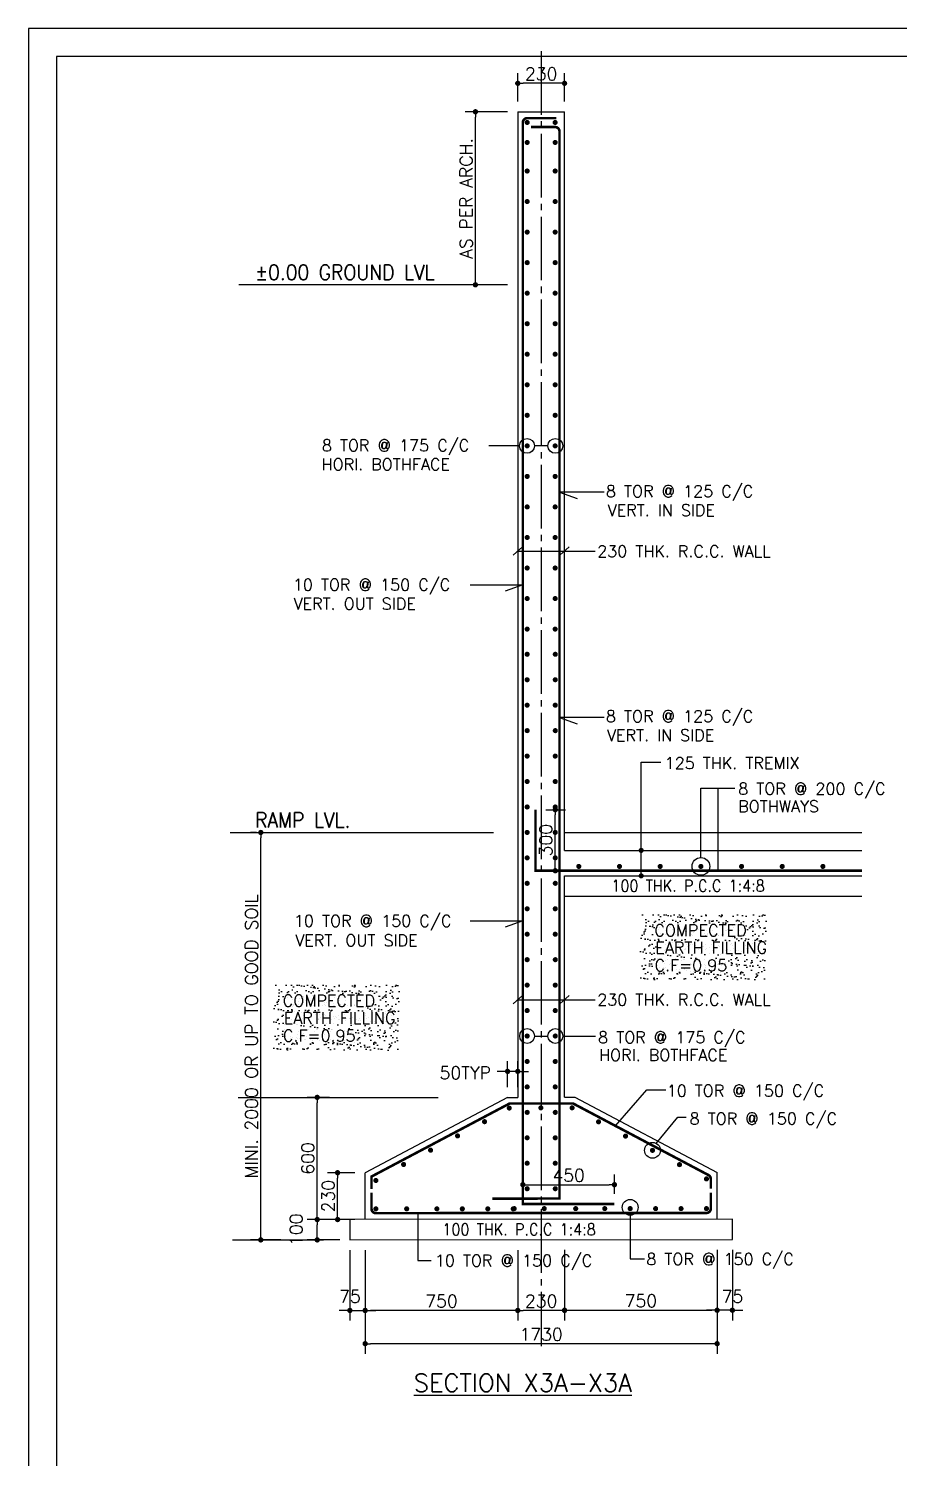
# Model space of a CAD drawing. Extents: x -200722 to 834823, y -494970 to 88783.
# Drawn here: x 433119 to 450241, y -146335 to -118243 of the extents above; entities that cross this region are included whole.
import ezdxf
from ezdxf.enums import TextEntityAlignment as Align

# ---------------------------------------------------------------- set-up
doc = ezdxf.new("R2010")
doc.units = 0
doc.header["$LTSCALE"] = 100
doc.header["$MEASUREMENT"] = 0
doc.header["$PDMODE"] = 34
doc.linetypes.add('ACAD_ISO04W100', pattern=[30, 24, -3, 0, -3])
doc.linetypes.add('CL', pattern=[3.25, 2.5, -0.25, 0.25, -0.25])
doc.layers.get('0').update_dxf_attribs({"linetype": 'CONTINUOUS'})
doc.layers.get('DEFPOINTS').update_dxf_attribs({"linetype": 'CONTINUOUS'})
for name, color, linetype in [('5', 4, 'CONTINUOUS'), ('A-Grid', 5, 'ACAD_ISO04W100'), ('BEAM', 4, 'CONTINUOUS'), ('HATCH WALL', 8, 'CONTINUOUS'), ('STEEL', 6, 'CONTINUOUS'), ('TEXT', 2, 'CONTINUOUS')]:
    doc.layers.add(name, color=color, linetype=linetype)
doc.layers.add('9_PRINT BOUNDARY_NON PRINT', color=32, linetype='CONTINUOUS', plot=False)
doc.layers.add('9_TITLE TEXT', color=7, linetype='CONTINUOUS', lineweight=20)
doc.styles.add('ROMANS', font='romans.shx')
doc.styles.get("Standard").update_dxf_attribs({"font": 'simplex.shx'})
doc.dimstyles.new('STANDARD$0', dxfattribs={"dimtxt": 2.5, "dimasz": 2.5, "dimexe": 2, "dimexo": 0.7, "dimgap": 0.9, "dimtad": 1, "dimdec": 0, "dimdsep": 46, "dimtxsty": 'ROMANS', "dimcen": 0.09, "dimclrd": 4, "dimclre": 4, "dimclrt": 3, "dimadec": 0, "dimazin": 0, "dimtfac": 1, "dimtdec": 0, "dimtmove": 0, "dimatfit": 3, "dimfxl": 1, "dimtolj": 1, "dimtzin": 0, "dimarcsym": 0})

# ---------------------------------------------------------------- blocks, each defined once
blk = doc.blocks.new('DOT')
at = {"color": 0, "linetype": 'ByBlock'}
blk.add_line((-0.5, 0), (-1, 0), dxfattribs=at)
at = {"color": 0, "linetype": 'ByBlock', "const_width": 0.5}
blk.add_lwpolyline([(-0.25, 0, 1), (0.25, 0, 1)], format="xyb", close=True, dxfattribs=at)
blk = doc.blocks.new('*D1262')
at = {"layer": 'BEAM', "color": 0, "lineweight": -2, "transparency": 16777216}
for p, q in [((451434, -128451), (450841, -128451)), ((451041, -142347), (451041, -128555)), ((451434, -142451), (450841, -142451))]:
    blk.add_line(p, q, dxfattribs=at)
at = {"layer": 'DEFPOINTS', "color": 0, "lineweight": -3, "transparency": 16777216}
for p in [(451041, -128451), (451634, -128451, 17104), (451634, -142451)]:
    blk.add_point(p, dxfattribs=at)
at = {"layer": 'BEAM', "color": 0, "lineweight": -2, "transparency": 16777216, "xscale": 104, "yscale": 104, "zscale": 104}
for p, rotation in [((451041, -128451), 90), ((451041, -142451), 270)]:
    blk.add_blockref('DOT', p, dxfattribs=dict(at, rotation=rotation))
at = {"layer": 'BEAM', "color": 0, "transparency": 16777216, "insert": (450857, -135451), "char_height": 248, "attachment_point": 5, "rotation": 90}
blk.add_mtext('\\A1;{\\C4;MINI. 3500 OR UP TO GOOD SOIL}', dxfattribs=at)
blk = doc.blocks.new('_DOT')
at = {"color": 0, "linetype": 'ByBlock'}
blk.add_line((-0.5, 0), (-1, 0), dxfattribs=at)
at = {"color": 0, "linetype": 'ByBlock', "const_width": 0.5}
blk.add_lwpolyline([(-0.25, 0, 1), (0.25, 0, 1)], format="xyb", close=True, dxfattribs=at)
blk = doc.blocks.new('*D1945')
at = {"layer": 'BEAM', "color": 0, "lineweight": -2, "transparency": 16777216}
for p, q in [((439237, -141642), (438594, -141642)), ((438794, -141938), (438794, -141746)), ((439237, -142042), (438594, -142042))]:
    blk.add_line(p, q, dxfattribs=at)
at = {"layer": 'DEFPOINTS', "color": 0, "lineweight": -3, "transparency": 16777216}
for p in [(438794, -141642), (439437, -141642), (439437, -142042)]:
    blk.add_point(p, dxfattribs=at)
at = {"layer": 'BEAM', "color": 0, "lineweight": -2, "transparency": 16777216, "xscale": 104, "yscale": 104, "zscale": 104}
for p, rotation in [((438794, -141642), 90), ((438794, -142042), 270)]:
    blk.add_blockref('DOT', p, dxfattribs=dict(at, rotation=rotation))
at = {"layer": 'BEAM', "color": 0, "transparency": 16777216, "insert": (438380, -141842), "char_height": 248, "attachment_point": 5, "rotation": 90}
blk.add_mtext('\\A1;100', dxfattribs=at)
blk = doc.blocks.new('*D1946')
at = {"layer": 'BEAM', "color": 0, "lineweight": -2, "transparency": 16777216}
for p, q in [((439537, -140722), (438995, -140722)), ((439195, -141538), (439195, -140826)), ((439537, -141642), (438995, -141642))]:
    blk.add_line(p, q, dxfattribs=at)
at = {"layer": 'DEFPOINTS', "color": 0, "lineweight": -3, "transparency": 16777216}
for p in [(439195, -140722), (439737, -140722), (439737, -141642, -879)]:
    blk.add_point(p, dxfattribs=at)
at = {"layer": 'BEAM', "color": 0, "lineweight": -2, "transparency": 16777216, "xscale": 104, "yscale": 104, "zscale": 104}
for p, rotation in [((439195, -140722), 90), ((439195, -141642), 270)]:
    blk.add_blockref('DOT', p, dxfattribs=dict(at, rotation=rotation))
at = {"layer": 'BEAM', "color": 0, "transparency": 16777216, "insert": (439011, -141182), "char_height": 248, "attachment_point": 5, "rotation": 90}
blk.add_mtext('\\A1;230', dxfattribs=at)
blk = doc.blocks.new('*D1947')
at = {"layer": 'BEAM', "color": 0, "lineweight": -2, "transparency": 16777216}
for p, q in [((437599, -134037), (437485, -134037)), ((437685, -141938), (437685, -134141)), ((438079, -142042), (437485, -142042))]:
    blk.add_line(p, q, dxfattribs=at)
at = {"layer": 'DEFPOINTS', "color": 0, "lineweight": -3, "transparency": 16777216}
for p in [(437685, -134037), (437799, -134037, 17104), (438279, -142042)]:
    blk.add_point(p, dxfattribs=at)
at = {"layer": 'BEAM', "color": 0, "lineweight": -2, "transparency": 16777216, "xscale": 104, "yscale": 104, "zscale": 104}
for p, rotation in [((437685, -134037), 90), ((437685, -142042), 270)]:
    blk.add_blockref('DOT', p, dxfattribs=dict(at, rotation=rotation))
at = {"layer": 'BEAM', "color": 0, "transparency": 16777216, "insert": (437501, -138039), "char_height": 248, "attachment_point": 5, "rotation": 90}
blk.add_mtext('\\A1;{\\C4;MINI. 2000 OR UP TO GOOD SOIL}', dxfattribs=at)
blk = doc.blocks.new('*D1948')
at = {"layer": 'BEAM', "color": 0, "lineweight": -2, "transparency": 16777216}
for p, q in [((439437, -142241), (439437, -143628)), ((439737, -142242), (439737, -143628)), ((439333, -143428), (439229, -143428)), ((439437, -143428), (439737, -143428)), ((439841, -143428), (439945, -143428))]:
    blk.add_line(p, q, dxfattribs=at)
at = {"layer": 'DEFPOINTS', "color": 0, "lineweight": -3, "transparency": 16777216}
for p in [(439437, -142041, -17185), (439737, -142042, 11722), (439737, -143428)]:
    blk.add_point(p, dxfattribs=at)
at = {"layer": 'BEAM', "color": 0, "lineweight": -2, "transparency": 16777216, "xscale": 104, "yscale": 104, "zscale": 104}
blk.add_blockref('DOT', (439437, -143428), dxfattribs=at)
at = {"layer": 'BEAM', "color": 0, "lineweight": -2, "transparency": 16777216, "xscale": 104, "yscale": 104, "zscale": 104, "rotation": 180}
blk.add_blockref('DOT', (439737, -143428), dxfattribs=at)
at = {"layer": 'BEAM', "color": 0, "transparency": 16777216, "insert": (439437, -143152), "char_height": 248, "attachment_point": 5}
blk.add_mtext('\\A1;75', dxfattribs=at)
blk = doc.blocks.new('*D1949')
at = {"layer": 'BEAM', "color": 0, "lineweight": -2, "transparency": 16777216}
for p, q in [((439737, -142242), (439737, -143628)), ((442737, -142242), (442737, -143628)), ((442633, -143428), (439841, -143428))]:
    blk.add_line(p, q, dxfattribs=at)
at = {"layer": 'DEFPOINTS', "color": 0, "lineweight": -3, "transparency": 16777216}
for p in [(439737, -142042, -20548), (442737, -142042, -2484), (439737, -143428)]:
    blk.add_point(p, dxfattribs=at)
at = {"layer": 'BEAM', "color": 0, "lineweight": -2, "transparency": 16777216, "xscale": 104, "yscale": 104, "zscale": 104, "rotation": 180}
blk.add_blockref('DOT', (439737, -143428), dxfattribs=at)
at = {"layer": 'BEAM', "color": 0, "lineweight": -2, "transparency": 16777216, "xscale": 104, "yscale": 104, "zscale": 104}
blk.add_blockref('DOT', (442737, -143428), dxfattribs=at)
at = {"layer": 'BEAM', "color": 0, "transparency": 16777216, "insert": (441237, -143244), "char_height": 248, "attachment_point": 5}
blk.add_mtext('\\A1;750', dxfattribs=at)
blk = doc.blocks.new('*D1950')
at = {"layer": 'BEAM', "color": 0, "lineweight": -2, "transparency": 16777216}
for p, q in [((439737, -142242), (439737, -144281)), ((446657, -142237), (446657, -144281)), ((446553, -144081), (439841, -144081))]:
    blk.add_line(p, q, dxfattribs=at)
at = {"layer": 'DEFPOINTS', "color": 0, "lineweight": -3, "transparency": 16777216}
for p in [(439737, -142042, -32271), (446657, -142037, -62057), (439737, -144081)]:
    blk.add_point(p, dxfattribs=at)
at = {"layer": 'BEAM', "color": 0, "lineweight": -2, "transparency": 16777216, "xscale": 104, "yscale": 104, "zscale": 104, "rotation": 180}
blk.add_blockref('DOT', (439737, -144081), dxfattribs=at)
at = {"layer": 'BEAM', "color": 0, "lineweight": -2, "transparency": 16777216, "xscale": 104, "yscale": 104, "zscale": 104}
blk.add_blockref('DOT', (446657, -144081), dxfattribs=at)
at = {"layer": 'BEAM', "color": 0, "transparency": 16777216, "insert": (443197, -143897), "char_height": 248, "attachment_point": 5}
blk.add_mtext('\\A1;1730', dxfattribs=at)
blk = doc.blocks.new('*D1951')
at = {"layer": 'BEAM', "color": 0, "lineweight": -2, "transparency": 16777216}
for p, q in [((443657, -142237), (443657, -143624)), ((446657, -142237), (446657, -143624)), ((443761, -143424), (446553, -143424))]:
    blk.add_line(p, q, dxfattribs=at)
at = {"layer": 'DEFPOINTS', "color": 0, "lineweight": -3, "transparency": 16777216}
for p in [(443657, -142037, -2484), (446657, -142037, -32271), (446657, -143424)]:
    blk.add_point(p, dxfattribs=at)
at = {"layer": 'BEAM', "color": 0, "lineweight": -2, "transparency": 16777216, "xscale": 104, "yscale": 104, "zscale": 104, "rotation": 180}
blk.add_blockref('DOT', (443657, -143424), dxfattribs=at)
at = {"layer": 'BEAM', "color": 0, "lineweight": -2, "transparency": 16777216, "xscale": 104, "yscale": 104, "zscale": 104}
blk.add_blockref('DOT', (446657, -143424), dxfattribs=at)
at = {"layer": 'BEAM', "color": 0, "transparency": 16777216, "insert": (445157, -143240), "char_height": 248, "attachment_point": 5}
blk.add_mtext('\\A1;750', dxfattribs=at)
blk = doc.blocks.new('*D1952')
at = {"layer": 'BEAM', "color": 0, "lineweight": -2, "transparency": 16777216}
for p, q in [((446657, -142237), (446657, -143624)), ((446957, -142237), (446957, -143624)), ((446553, -143424), (446449, -143424)), ((446957, -143424), (446657, -143424)), ((447061, -143424), (447165, -143424))]:
    blk.add_line(p, q, dxfattribs=at)
at = {"layer": 'DEFPOINTS', "color": 0, "lineweight": -3, "transparency": 16777216}
for p in [(446657, -142037), (446957, -142037), (446657, -143424)]:
    blk.add_point(p, dxfattribs=at)
at = {"layer": 'BEAM', "color": 0, "lineweight": -2, "transparency": 16777216, "xscale": 104, "yscale": 104, "zscale": 104}
blk.add_blockref('DOT', (446657, -143424), dxfattribs=at)
at = {"layer": 'BEAM', "color": 0, "lineweight": -2, "transparency": 16777216, "xscale": 104, "yscale": 104, "zscale": 104, "rotation": 180}
blk.add_blockref('DOT', (446957, -143424), dxfattribs=at)
at = {"layer": 'BEAM', "color": 0, "transparency": 16777216, "insert": (446957, -143152), "char_height": 248, "attachment_point": 5}
blk.add_mtext('\\A1;75', dxfattribs=at)
blk = doc.blocks.new('*D1953')
at = {"layer": 'BEAM', "color": 0, "lineweight": -2, "transparency": 16777216}
for p, q in [((442737, -142242), (442737, -143628)), ((443657, -142237), (443657, -143628)), ((443553, -143428), (442841, -143428))]:
    blk.add_line(p, q, dxfattribs=at)
at = {"layer": 'DEFPOINTS', "color": 0, "lineweight": -3, "transparency": 16777216}
for p in [(442737, -142042, 15580), (443657, -142037, -2484), (442737, -143428)]:
    blk.add_point(p, dxfattribs=at)
at = {"layer": 'BEAM', "color": 0, "lineweight": -2, "transparency": 16777216, "xscale": 104, "yscale": 104, "zscale": 104, "rotation": 180}
blk.add_blockref('DOT', (442737, -143428), dxfattribs=at)
at = {"layer": 'BEAM', "color": 0, "lineweight": -2, "transparency": 16777216, "xscale": 104, "yscale": 104, "zscale": 104}
blk.add_blockref('DOT', (443657, -143428), dxfattribs=at)
at = {"layer": 'BEAM', "color": 0, "transparency": 16777216, "insert": (443197, -143244), "char_height": 248, "attachment_point": 5}
blk.add_mtext('\\A1;230', dxfattribs=at)
blk = doc.blocks.new('*D1954')
at = {"layer": 'BEAM', "color": 0, "lineweight": -2, "transparency": 16777216}
for p, q in [((439037, -139242), (438594, -139242)), ((438794, -141538), (438794, -139346)), ((439037, -141642), (438594, -141642))]:
    blk.add_line(p, q, dxfattribs=at)
at = {"layer": 'DEFPOINTS', "color": 0, "lineweight": -3, "transparency": 16777216}
for p in [(438794, -139242), (439237, -139242, 2294), (439237, -141642)]:
    blk.add_point(p, dxfattribs=at)
at = {"layer": 'BEAM', "color": 0, "lineweight": -2, "transparency": 16777216, "xscale": 104, "yscale": 104, "zscale": 104}
for p, rotation in [((438794, -139242), 90), ((438794, -141642), 270)]:
    blk.add_blockref('DOT', p, dxfattribs=dict(at, rotation=rotation))
at = {"layer": 'BEAM', "color": 0, "transparency": 16777216, "insert": (438610, -140442), "char_height": 248, "attachment_point": 5, "rotation": 90}
blk.add_mtext('\\A1;600', dxfattribs=at)
blk = doc.blocks.new('*D1955')
at = {"layer": 'BEAM', "color": 0, "lineweight": -2, "transparency": 16777216}
for p, q in [((442837, -141137), (442837, -140757)), ((442941, -140957), (444533, -140957)), ((444637, -141137), (444637, -140757))]:
    blk.add_line(p, q, dxfattribs=at)
at = {"layer": 'DEFPOINTS', "color": 0, "lineweight": -3, "transparency": 16777216}
for p in [(444637, -140957), (442837, -141337, -34), (444637, -141337, -34)]:
    blk.add_point(p, dxfattribs=at)
at = {"layer": 'BEAM', "color": 0, "lineweight": -2, "transparency": 16777216, "xscale": 104, "yscale": 104, "zscale": 104, "rotation": 180}
blk.add_blockref('DOT', (442837, -140957), dxfattribs=at)
at = {"layer": 'BEAM', "color": 0, "lineweight": -2, "transparency": 16777216, "xscale": 104, "yscale": 104, "zscale": 104}
blk.add_blockref('DOT', (444637, -140957), dxfattribs=at)
at = {"layer": 'BEAM', "color": 0, "transparency": 16777216, "insert": (443737, -140773), "char_height": 248, "attachment_point": 5}
blk.add_mtext('\\A1;450', dxfattribs=at)
blk = doc.blocks.new('*D1956')
at = {"layer": 'BEAM', "color": 0, "lineweight": -2, "transparency": 16777216}
for p, q in [((443286, -133589), (443675, -133589)), ((443475, -134685), (443475, -133693)), ((443286, -134789), (443675, -134789))]:
    blk.add_line(p, q, dxfattribs=at)
at = {"layer": 'DEFPOINTS', "color": 0, "lineweight": -3, "transparency": 16777216}
for p in [(443086, -133589, 27357), (443475, -133589), (443086, -134789, 27357)]:
    blk.add_point(p, dxfattribs=at)
at = {"layer": 'BEAM', "color": 0, "lineweight": -2, "transparency": 16777216, "xscale": 104, "yscale": 104, "zscale": 104}
for p, rotation in [((443475, -133589), 90), ((443475, -134789), 270)]:
    blk.add_blockref('DOT', p, dxfattribs=dict(at, rotation=rotation))
at = {"layer": 'BEAM', "color": 0, "transparency": 16777216, "insert": (443291, -134189), "char_height": 248, "attachment_point": 5, "rotation": 90}
blk.add_mtext('\\A1;300', dxfattribs=at)
blk = doc.blocks.new('*D1957')
at = {"layer": 'BEAM', "color": 0, "lineweight": -2, "transparency": 16777216}
for p, q in [((442433, -138731), (442329, -138731)), ((442537, -139042), (442537, -138531)), ((442737, -138731), (442537, -138731)), ((442737, -139042), (442737, -138531)), ((442841, -138731), (442945, -138731))]:
    blk.add_line(p, q, dxfattribs=at)
at = {"layer": 'DEFPOINTS', "color": 0, "lineweight": -3, "transparency": 16777216}
for p in [(442537, -138731), (442537, -139242, -18064), (442737, -139242, -18064)]:
    blk.add_point(p, dxfattribs=at)
at = {"layer": 'BEAM', "color": 0, "lineweight": -2, "transparency": 16777216, "xscale": 104, "yscale": 104, "zscale": 104}
blk.add_blockref('DOT', (442537, -138731), dxfattribs=at)
at = {"layer": 'BEAM', "color": 0, "lineweight": -2, "transparency": 16777216, "xscale": 104, "yscale": 104, "zscale": 104, "rotation": 180}
blk.add_blockref('DOT', (442737, -138731), dxfattribs=at)
at = {"layer": 'BEAM', "color": 0, "transparency": 16777216, "insert": (441705, -138760), "char_height": 248, "attachment_point": 5}
blk.add_mtext('\\A1;50TYP', dxfattribs=at)
blk = doc.blocks.new('*D1958')
at = {"layer": 'BEAM', "color": 0, "lineweight": -2, "transparency": 16777216}
for p, q in [((442537, -119877), (441705, -119877)), ((441905, -123173), (441905, -119981)), ((442537, -123277), (441705, -123277))]:
    blk.add_line(p, q, dxfattribs=at)
at = {"layer": 'DEFPOINTS', "color": 0, "lineweight": -3, "transparency": 16777216}
for p in [(441905, -119877), (442737, -119877, -4304), (442737, -123277)]:
    blk.add_point(p, dxfattribs=at)
at = {"layer": 'BEAM', "color": 0, "lineweight": -2, "transparency": 16777216, "xscale": 104, "yscale": 104, "zscale": 104}
for p, rotation in [((441905, -119877), 90), ((441905, -123277), 270)]:
    blk.add_blockref('DOT', p, dxfattribs=dict(at, rotation=rotation))
at = {"layer": 'BEAM', "color": 0, "transparency": 16777216, "insert": (441721, -121577), "char_height": 248, "attachment_point": 5, "rotation": 90}
blk.add_mtext('\\A1;AS PER ARCH.', dxfattribs=at)
blk = doc.blocks.new('*D1959')
at = {"layer": 'BEAM', "color": 0, "lineweight": -2, "transparency": 16777216}
for p, q in [((442737, -119677), (442737, -119118)), ((443553, -119318), (442841, -119318)), ((443657, -119677), (443657, -119118))]:
    blk.add_line(p, q, dxfattribs=at)
at = {"layer": 'DEFPOINTS', "color": 0, "lineweight": -3, "transparency": 16777216}
for p in [(442737, -119318), (442737, -119877), (443657, -119877)]:
    blk.add_point(p, dxfattribs=at)
at = {"layer": 'BEAM', "color": 0, "lineweight": -2, "transparency": 16777216, "xscale": 104, "yscale": 104, "zscale": 104, "rotation": 180}
blk.add_blockref('DOT', (442737, -119318), dxfattribs=at)
at = {"layer": 'BEAM', "color": 0, "lineweight": -2, "transparency": 16777216, "xscale": 104, "yscale": 104, "zscale": 104}
blk.add_blockref('DOT', (443657, -119318), dxfattribs=at)
at = {"layer": 'BEAM', "color": 0, "transparency": 16777216, "insert": (443197, -119134), "char_height": 248, "attachment_point": 5}
blk.add_mtext('\\A1;230', dxfattribs=at)

msp = doc.modelspace()

# ---------------------------------------------------------------- hatches: boundary and pattern name
at = {"layer": 'HATCH WALL', "lineweight": -3, "true_color": 0x000000}
h = msp.add_hatch(dxfattribs=at)
h.set_pattern_fill('AR-SAND', color=18, scale=100, style=0)
h.set_pattern_definition([(142.5, (795876.35, 276249.55), (6.299336, 192.682377), [0, -152, 0, -170, 0, -162.5]), (172.5, (795876.35, 276249.55), (-176.97767, 282.21461), [0, -82, 0, -137, 0, -52.5]), (212.5, (795999.35, 276249.55), (-311.414186, 0.565905), [0, -50, 0, -180, 0, -235]), (222.5, (795999.35, 276249.55), (-300.61266, 87.76756), [0, -25, 0, -118, 0, -135])])
h.paths.add_polyline_path([(445149.9, -135647.1), (447622.6, -135647.1), (447622.6, -136934.4), (445149.9, -136934.4)])
h = msp.add_hatch(dxfattribs=at)
h.set_pattern_fill('AR-SAND', color=18, scale=100, style=0)
h.set_pattern_definition([(142.5, (788663.28, 274867.65), (6.299336, 192.682377), [0, -152, 0, -170, 0, -162.5]), (172.5, (788663.28, 274867.65), (-176.97767, 282.21461), [0, -82, 0, -137, 0, -52.5]), (212.5, (788786.28, 274867.65), (-311.414186, 0.565905), [0, -50, 0, -180, 0, -235]), (222.5, (788786.28, 274867.65), (-300.61266, 87.76756), [0, -25, 0, -118, 0, -135])])
h.paths.add_polyline_path([(437936.9, -137029), (440409.6, -137029), (440409.6, -138316.3), (437936.9, -138316.3)])

# ---------------------------------------------------------------- linework, layer by layer
at = {"color": 18, "ltscale": 0.4, "true_color": 0x000000}
msp.add_line((442446.1, -123277.4), (437255.5, -123277.4), dxfattribs=at)
at = {"color": 18, "true_color": 0x000000}
msp.add_lwpolyline([(433669.4, -183032.7), (525079.4, -183032.7), (525079.4, -118792.7), (433669.4, -118792.7)], close=True, dxfattribs=at)
at = {"layer": '5', "color": 18, "lineweight": -3, "ltscale": 0.4, "true_color": 0x000000}
for p, q in [((442737.3, -119877.4), (442737.3, -139241.7)), ((442737.3, -119877.4, -4304.2), (443657.3, -119877.4)), ((443657.3, -134389.2), (443657.3, -119877.4)), ((437085.4, -134037.2, -24196.6), (442257.3, -134037.2)), ((443657.3, -134389.2), (449504.7, -134389.2, 27357.4)), ((443657.3, -139237.2, -18064.2), (443657.3, -134889.2)), ((443657.3, -134889.2), (449504.7, -134889.2, 27357.4)), ((443657.3, -135289.2), (449504.7, -135289.2, 27357.4)), ((442537.3, -139241.7), (442737.3, -139241.7)), ((443657.3, -139237.2, -18064.2), (443857.3, -139237.2, -18064.2)), ((437130.1, -142041.7, -23317.2), (438915.7, -142041.7, -17184.8))]:
    msp.add_line(p, q, dxfattribs=at)
at = {"layer": '5', "color": 8, "lineweight": -3, "ltscale": 0.4}
msp.add_line((443657.3, -134037.2), (449504.7, -134037.2, 27357.4), dxfattribs=at)
at = {"layer": '5', "color": 18, "lineweight": -3, "ltscale": 0.4, "true_color": 0x000000}
msp.add_lwpolyline([(442537.3, -139241.7), (439737.3, -140721.7)], dxfattribs=at)
for points, elevation in [([(443857.3, -139237.2), (446657.3, -140717.2)], -18064.2), ([(439737.3, -141641.7), (439737.3, -140721.7)], -17184.8), ([(446657.3, -141637.2), (446657.3, -140717.2)], -18064.2)]:
    msp.add_lwpolyline(points, dxfattribs=dict(at, elevation=elevation))
at = {"layer": '5', "color": 18, "lineweight": -3, "ltscale": 0.4, "true_color": 0x000000, "elevation": -18064.2}
msp.add_lwpolyline([(446957.3, -141637.2), (439437.3, -141640.7), (439437.3, -142040.7), (446957.3, -142037.2)], close=True, dxfattribs=at)
at = {"layer": '9_PRINT BOUNDARY_NON PRINT', "color": 18, "true_color": 0x000000}
msp.add_lwpolyline([(433119.4, -183582.7), (525629.4, -183582.7), (525629.4, -118242.7), (433119.4, -118242.7)], close=True, dxfattribs=at)
at = {"layer": '9_TITLE TEXT', "color": 18, "true_color": 0x000000}
msp.add_lwpolyline([(525079.4, -118792.7), (433669.4, -118792.7), (433669.4, -183032.7), (525079.4, -183032.7)], dxfattribs=at)
at = {"layer": 'A-Grid', "color": 8, "linetype": 'CL', "ltscale": 5, "elevation": -29786.5}
msp.add_lwpolyline([(443197.3, -118688), (443197.3, -144127.4)], dxfattribs=at)
at = {"layer": 'BEAM', "color": 18, "true_color": 0x000000}
msp.add_line((437237.3, -139241.7), (441169.3, -139241.7), dxfattribs=at)
at = {"layer": 'STEEL', "color": 18, "lineweight": -3, "ltscale": 0.4, "true_color": 0x000000, "const_width": 50.8}
for points in [[(442999.2, -120177.3), (443472.3, -120177.3, -0.4142136), (443557.3, -120262.3), (443557.3, -141227.8), (442237.3, -141232.4)], [(443498, -120002.4), (442922.3, -120002.4, 0.4142136), (442837.3, -120087.4), (442837.3, -132261.3)]]:
    msp.add_lwpolyline(points, format="xyb", dxfattribs=at)
at = {"layer": 'STEEL', "color": 18, "lineweight": -3, "ltscale": 0.4, "true_color": 0x000000, "const_width": 50}
for points in [[(442947.3, -120087.4, 1), (442897.3, -120087.4, 1)], [(443447.3, -120087.4, -1), (443497.3, -120087.4, -1)], [(442947.3, -120479.8, 1), (442897.3, -120479.8, 1)], [(443447.3, -120479.8, -1), (443497.3, -120479.8, -1)], [(442947.3, -121040.9, 1), (442897.3, -121040.9, 1)], [(443447.3, -121040.9, -1), (443497.3, -121040.9, -1)], [(442947.3, -121640.9, 1), (442897.3, -121640.9, 1)], [(443447.3, -121640.9, -1), (443497.3, -121640.9, -1)], [(442947.3, -122240.9, 1), (442897.3, -122240.9, 1)], [(443447.3, -122240.9, -1), (443497.3, -122240.9, -1)], [(442947.3, -122840.9, 1), (442897.3, -122840.9, 1)], [(443447.3, -122840.9, -1), (443497.3, -122840.9, -1)], [(442947.3, -123440.9, 1), (442897.3, -123440.9, 1)], [(443447.3, -123440.9, -1), (443497.3, -123440.9, -1)], [(442947.3, -124040.9, 1), (442897.3, -124040.9, 1)], [(443447.3, -124040.9, -1), (443497.3, -124040.9, -1)], [(442947.3, -124640.9, 1), (442897.3, -124640.9, 1)], [(443447.3, -124640.9, -1), (443497.3, -124640.9, -1)], [(442947.3, -125240.9, 1), (442897.3, -125240.9, 1)], [(443447.3, -125240.9, -1), (443497.3, -125240.9, -1)], [(442947.3, -125840.9, 1), (442897.3, -125840.9, 1)], [(443447.3, -125840.9, -1), (443497.3, -125840.9, -1)], [(442947.3, -126440.9, 1), (442897.3, -126440.9, 1)], [(443447.3, -126440.9, -1), (443497.3, -126440.9, -1)], [(442947.3, -127040.9, 1), (442897.3, -127040.9, 1)], [(443447.3, -127040.9, -1), (443497.3, -127040.9, -1)], [(442947.3, -127640.9, 1), (442897.3, -127640.9, 1)], [(443447.3, -127640.9, -1), (443497.3, -127640.9, -1)], [(442947.3, -128240.9, 1), (442897.3, -128240.9, 1)], [(443447.3, -128240.9, -1), (443497.3, -128240.9, -1)], [(442947.3, -128840.9, 1), (442897.3, -128840.9, 1)], [(443447.3, -128840.9, -1), (443497.3, -128840.9, -1)], [(442947.3, -129440.9, 1), (442897.3, -129440.9, 1)], [(443447.3, -129440.9, -1), (443497.3, -129440.9, -1)], [(442947.3, -130040.9, 1), (442897.3, -130040.9, 1)], [(443447.3, -130040.9, -1), (443497.3, -130040.9, -1)], [(442896.6, -130536.1, -1), (442946.6, -130536.1, -1)], [(443449.7, -130536.1, -1), (443499.7, -130536.1, -1)], [(442896.6, -131036.1, -1), (442946.6, -131036.1, -1)], [(443449.7, -131036.1, -1), (443499.7, -131036.1, -1)], [(442896.6, -131536.1, -1), (442946.6, -131536.1, -1)], [(443449.7, -131536.1, -1), (443499.7, -131536.1, -1)], [(442896.6, -132036.1, -1), (442946.6, -132036.1, -1)], [(443449.7, -132036.1, -1), (443499.7, -132036.1, -1)], [(442896.6, -132536.1, -1), (442946.6, -132536.1, -1)], [(443449.7, -132536.1, -1), (443499.7, -132536.1, -1)], [(442896.6, -133036.1, -1), (442946.6, -133036.1, -1)], [(443449.7, -133036.1, -1), (443499.7, -133036.1, -1)], [(442896.6, -133536.1, -1), (442946.6, -133536.1, -1)], [(443449.7, -133536.1, -1), (443499.7, -133536.1, -1)], [(442896.6, -134036.1, -1), (442946.6, -134036.1, -1)], [(443449.7, -134036.1, -1), (443499.7, -134036.1, -1)], [(442896.6, -134536.1, -1), (442946.6, -134536.1, -1)], [(443449.7, -134536.1, -1), (443499.7, -134536.1, -1)], [(443912.5, -134704, -1), (443962.5, -134704, -1)], [(444712.5, -134704, -1), (444762.5, -134704, -1)], [(445512.5, -134704, -1), (445562.5, -134704, -1)], [(446312.5, -134704, -1), (446362.5, -134704, -1)], [(447112.5, -134704, -1), (447162.5, -134704, -1)], [(447912.5, -134704, -1), (447962.5, -134704, -1)], [(448712.5, -134704, -1), (448762.5, -134704, -1)], [(442896.6, -135036.1, -1), (442946.6, -135036.1, -1)], [(443449.7, -135036.1, -1), (443499.7, -135036.1, -1)], [(442896.6, -135536.1, -1), (442946.6, -135536.1, -1)], [(443449.7, -135536.1, -1), (443499.7, -135536.1, -1)], [(442896.6, -136036.1, -1), (442946.6, -136036.1, -1)], [(443449.7, -136036.1, -1), (443499.7, -136036.1, -1)], [(442896.6, -136536.1, -1), (442946.6, -136536.1, -1)], [(443449.7, -136536.1, -1), (443499.7, -136536.1, -1)], [(442896.6, -137036.1, -1), (442946.6, -137036.1, -1)], [(443449.7, -137036.1, -1), (443499.7, -137036.1, -1)], [(442896.6, -137536.1, -1), (442946.6, -137536.1, -1)], [(443449.7, -137536.1, -1), (443499.7, -137536.1, -1)], [(442896.6, -138036.1, -1), (442946.6, -138036.1, -1)], [(443449.7, -138036.1, -1), (443499.7, -138036.1, -1)], [(442896.6, -138536.1, -1), (442946.6, -138536.1, -1)], [(443449.7, -138536.1, -1), (443499.7, -138536.1, -1)], [(442545.2, -139451.7, -1), (442595.2, -139451.7, -1)], [(442059.4, -139718.8, -1), (442109.4, -139718.8, -1)], [(441528.9, -139999.2, -1), (441578.9, -139999.2, -1)], [(440998.5, -140279.6, -1), (441048.5, -140279.6, -1)], [(440468, -140560, -1), (440518, -140560, -1)], [(440528.1, -141431.7, -1), (440578.1, -141431.7, -1)], [(441122.3, -141431.7, -1), (441172.3, -141431.7, -1)], [(441622.3, -141431.7, -1), (441672.3, -141431.7, -1)], [(442122.3, -141431.7, -1), (442172.3, -141431.7, -1)], [(442622.3, -141431.7, -1), (442672.3, -141431.7, -1)]]:
    msp.add_lwpolyline(points, format="xyb", close=True, dxfattribs=at)
at = {"layer": 'STEEL', "color": 18, "lineweight": -3, "ltscale": 0.4, "true_color": 0x000000, "const_width": 50.8}
for points, elevation in [([(442837.3, -131668.4), (442837.3, -141337.4), (444637.3, -141337.4)], -33.9), ([(449504.7, -134789.2), (443086.2, -134789.2), (443086.2, -133589.2)], 27357.4)]:
    msp.add_lwpolyline(points, dxfattribs=dict(at, elevation=elevation))
at = {"layer": 'STEEL', "color": 18, "lineweight": -3, "ltscale": 0.4, "true_color": 0x000000, "const_width": 50}
for points, elevation in [([(442896.6, -139036.1, -1), (442946.6, -139036.1, -1)], -18064.2), ([(443449.7, -139036.1, -1), (443499.7, -139036.1, -1)], -18064.2), ([(442896.6, -139536.1, -1), (442946.6, -139536.1, -1)], -18064.2), ([(443216.1, -139447.2, 1), (443166.1, -139447.2, 1)], -18064.2), ([(443449.7, -139536.1, -1), (443499.7, -139536.1, -1)], -18064.2), ([(443449.7, -139536.1, -1), (443499.7, -139536.1, -1)], -18064.2), ([(443780.2, -139447.2, -1), (443830.2, -139447.2, -1)], -18064.2), ([(444300.4, -139722.2, -1), (444350.4, -139722.2, -1)], -18064.2), ([(442896.6, -140036.1, -1), (442946.6, -140036.1, -1)], -18064.2), ([(443449.7, -140036.1, -1), (443499.7, -140036.1, -1)], -18064.2), ([(444830.9, -140002.5, -1), (444880.9, -140002.5, -1)], -18064.2), ([(445361.4, -140282.9, -1), (445411.4, -140282.9, -1)], -18064.2), ([(442896.6, -140536.1, -1), (442946.6, -140536.1, -1)], -18064.2), ([(443449.7, -140536.1, -1), (443499.7, -140536.1, -1)], -18064.2), ([(445891.8, -140563.3, -1), (445941.8, -140563.3, -1)], -18064.2), ([(439922, -140874.7, -1), (439972, -140874.7, -1)], 879.4), ([(442896.6, -141036.1, -1), (442946.6, -141036.1, -1)], -18064.2), ([(443449.7, -141036.1, -1), (443499.7, -141036.1, -1)], -18064.2), ([(446422.3, -140843.7, -1), (446472.3, -140843.7, -1)], -18064.2), ([(439922, -141431.7, -1), (439972, -141431.7, -1)], 879.4), ([(442642.3, -141427.2, -1), (442692.3, -141427.2, -1)], -18064.2), ([(443233, -141427.2, -1), (443283, -141427.2, -1)], -18064.2), ([(443851.1, -141427.2, -1), (443901.1, -141427.2, -1)], -18064.2), ([(444422.3, -141427.2, -1), (444472.3, -141427.2, -1)], -18064.2), ([(444922.3, -141427.2, -1), (444972.3, -141427.2, -1)], -18064.2), ([(445422.3, -141427.2, -1), (445472.3, -141427.2, -1)], -18064.2), ([(445922.3, -141427.2, -1), (445972.3, -141427.2, -1)], -18064.2), ([(446422.3, -141427.2, -1), (446472.3, -141427.2, -1)], -18064.2)]:
    msp.add_lwpolyline(points, format="xyb", close=True, dxfattribs=dict(at, elevation=elevation))
at = {"layer": 'STEEL', "color": 18, "lineweight": -3, "ltscale": 0.4, "true_color": 0x000000, "const_width": 50.8, "elevation": -18064.2}
for points in [[(439862, -141040.3), (439862, -140796.9), (442576.4, -139362.1), (443826.1, -139362.1), (446487, -140768.5, -0.2779841), (446532.3, -140843.7), (446532.3, -141035.8)], [(439862, -141116.7), (439862, -141431.7, 0.4142136), (439947, -141516.7), (446447.3, -141512.2, 0.4142136), (446532.3, -141427.2), (446532.3, -141112.2)]]:
    msp.add_lwpolyline(points, format="xyb", dxfattribs=at)
at = {"layer": 'TEXT', "color": 18, "true_color": 0x000000}
for p, q in [((442774.3, -126440.9), (442168.1, -126440.9)), ((443329.1, -126440.9), (443065.4, -126440.9)), ((444437.3, -127350.8), (443557.3, -127350.8)), ((443557.3, -127350.8), (443902.5, -127476)), ((442830.2, -128424), (442644.6, -128589.9)), ((442737.3, -128507.1), (444260.9, -128507.1)), ((443750.2, -128424), (443564.6, -128589.9)), ((441803.8, -129168.3, -33.9), (442837.3, -129168.3, -33.9)), ((442837.3, -129168.3, -33.9), (442492.1, -129293.5, -33.9)), ((444437.3, -131774.9), (443557.3, -131774.9)), ((443557.3, -131774.9), (443902.5, -131900.1)), ((445163.5, -134889.2, 7046.7), (445163.5, -132653.7, 7046.7)), ((445163.5, -132653.7, 7046.7), (445551.7, -132653.7, 7046.7)), ((446337.5, -134529.5), (446337.5, -133169.4)), ((446337.5, -133169.4), (447006.2, -133169.4)), ((446680.2, -134789.2, 27357.4), (446680.2, -133169.4)), ((441803.8, -135773.4, -33.9), (442837.3, -135773.4, -33.9)), ((442837.3, -135773.4, -33.9), (442492.1, -135898.6, -33.9)), ((442830.2, -137240.9), (442644.6, -137406.8)), ((442737.2, -137324), (444260.7, -137324)), ((443750.1, -137241), (443564.5, -137406.9)), ((443067.1, -138036.1), (443329.1, -138036.1)), ((443620.2, -138036.1), (444265.9, -138036.1)), ((444660.6, -139803.5, -18064.2), (445272.4, -139091.1, -18064.2)), ((445272.4, -139091.1, -18064.2), (445650.2, -139091.1, -18064.2)), ((445460.3, -140146.9, -18064.2), (445884.9, -139629.1, -18064.2)), ((445884.9, -139629.1, -18064.2), (446047.5, -139629.1, -18064.2)), ((440774.9, -141516.1, -18064.2), (440774.9, -142444.9, -18064.2)), ((444947.3, -141557, -18064.2), (444947.3, -142415.9, -18064.2)), ((444947.3, -142415.9, -18064.2), (445231.5, -142415.9, -18064.2)), ((440774.9, -142444.9, -18064.2), (441037.6, -142444.9, -18064.2))]:
    msp.add_line(p, q, dxfattribs=at)
at = {"layer": 'TEXT', "color": 18, "true_color": 0x000000, "const_width": 50, "elevation": 7046.7}
for points in [[(445138.5, -134389.2, -1), (445188.5, -134389.2, -1)], [(445138.5, -134889.2, -1), (445188.5, -134889.2, -1)]]:
    msp.add_lwpolyline(points, format="xyb", close=True, dxfattribs=at)
at = {"layer": 'TEXT', "color": 18, "true_color": 0x000000}
for centre, radius in [((442919.9, -126440.9), 145.5), ((443474.7, -126440.9), 145.5), ((446337.5, -134704), 174.5), ((442921.6, -138036.1), 145.5), ((443474.7, -138036.1), 145.5), ((445386.4, -140282.9, -18064.2), 154.8), ((444947.3, -141402.2, -18064.2), 154.8)]:
    msp.add_circle(centre, radius, dxfattribs=at)

# ---------------------------------------------------------------- texts
at = {"layer": 'TEXT', "color": 18, "true_color": 0x000000, "width": 0.9}
for s, p in [('%%P0.00 GROUND LVL ', (437573.8, -123181.6, 8813.6)), ('RAMP LVL.', (437573.8, -133941.4, -3284.7))]:
    msp.add_text(s, height=300, dxfattribs=at).set_placement(p)
at = {"layer": 'TEXT', "color": 18, "true_color": 0x000000}
for s, height, p in [('8 TOR @ 175 C/C', 230, (438885.7, -126547.6, -7446.6)), ('HORI. BOTHFACE', 230, (438880.3, -126919, -7446.6)), ('8 TOR @ 125 C/C', 230, (444470.2, -127447.5)), ('VERT. IN SIDE', 230, (444504.6, -127821.3)), ('230 THK. R.C.C. WALL', 230, (444299.4, -128628.5)), ('10 TOR @ 150 C/C', 230, (438314.7, -129285.1, -33.9)), ('VERT. OUT SIDE', 230, (438329.1, -129658.9, -33.9)), ('8 TOR @ 125 C/C', 230, (444470.2, -131867.5)), ('VERT. IN SIDE', 230, (444490.1, -132241.3)), ('125 THK. TREMIX', 230, (445624.9, -132789.4, 7046.7)), ('8 TOR @ 200 C/C', 230, (447071.5, -133293.3)), ('BOTHWAYS', 230, (447071.5, -133638.6)), ('10 TOR @ 150 C/C', 230, (438336.5, -135888.7, -33.9)), ('COMPECTED ', 230, (445423.2, -136077.2)), ('VERT. OUT SIDE', 230, (438362.5, -136272, -33.9)), ('EARTH FILLING', 230, (445441.5, -136416.6)), ('C.F=0.95', 230, (445426.4, -136762.9)), ('COMPECTED ', 230, (438117.2, -137459.1, -7446.6)), ('230 THK. R.C.C. WALL', 230, (444299.3, -137438.1)), ('EARTH FILLING', 230, (438135.5, -137798.5, -7446.6)), ('C.F=0.95', 230, (438120.4, -138144.8, -7446.6)), ('8 TOR @ 175 C/C', 230, (444317.4, -138177.2, -7446.6)), ('HORI. BOTHFACE', 230, (444335.8, -138525.3, -7446.6)), ('10 TOR @ 150 C/C', 230, (445665.3, -139226.2, -18064.2)), ('8 TOR @ 150 C/C', 230, (446116.5, -139773.9, -18064.2)), ('10 TOR @ 150 C/C', 230, (441106.8, -142562.5, -18064.2)), ('8 TOR @ 150 C/C', 230, (445265, -142533.5, -18064.2)), ('%%USECTION X3A-X3A', 350, (440692.8, -145024.2))]:
    msp.add_text(s, height=height, dxfattribs=at).set_placement(p)
at = {"layer": 'TEXT', "color": 18, "ltscale": 5, "true_color": 0x000000, "style": 'ROMANS', "width": 0.9}
for p in [(444577.1, -135084.5, 36936), (441254.5, -141837, -24646.9)]:
    msp.add_text('100 THK. P.C.C 1:4:8', height=230, dxfattribs=at).set_placement(p, align=Align.MIDDLE_LEFT)

# ---------------------------------------------------------------- dimensions: what is measured, and where the dimension line sits
at = {"layer": 'BEAM', "color": 18, "true_color": 0x000000}
for base, p1, p2, picture, middle in [((442737.3, -119317.8), (443657.3, -119877.4), (442737.3, -119877.4), '*D1959', (443197.3, -119133.8)), ((444637.3, -140956.6, -18064.2), (442837.3, -141337.4, -18098.1), (444637.3, -141337.4, -18098.1), '*D1955', (443737.3, -140772.6, -18064.2)), ((439737.3, -144080.5, 14206.3), (446657.3, -142037.2, -47850.7), (439737.3, -142041.7, -18064.2), '*D1950', (443197.3, -143896.5, 14206.3)), ((446657.3, -143423.6, -15580.2), (443657.3, -142037.2, -18064.2), (446657.3, -142037.2, -47850.7), '*D1951', (445157.3, -143239.6, -15580.2))]:
    dim = msp.add_linear_dim(base=base, p1=p1, p2=p2, dimstyle='STANDARD$0', override={"dimscale": 8, "dimtxt": 31, "dimasz": 13, "dimexe": 25, "dimexo": 25, "dimgap": 7.5, "dimlfac": 0.25, "dimzin": 3, "dimtxsty": 'Standard', "dimblk": 'DOT', "dimcen": 3, "dimdle": 4, "dimclrd": 0, "dimclre": 0, "dimclrt": 0, "dimtmove": 2, "dimldrblk": 'DOT', "dimtzin": 3}, dxfattribs=at)
    dim.commit()
    dim.dimension.update_dxf_attribs({"geometry": picture, "text_midpoint": middle})
for base, p1, p2, text, picture, middle in [((441904.8, -119877.4), (442737.3, -123277.4), (442737.3, -119877.4, -4304.2), 'AS PER ARCH.', '*D1958', (441720.8, -121577.4)), ((451040.6, -128451.4, -94327.5), (451634.2, -142451.4, -94327.5), (451634.2, -128451.4, -77223.4), '{\\C4;MINI. <> OR UP TO GOOD SOIL}', '*D1262', (450856.6, -135451.4, -94327.5)), ((437685.5, -134037.2, -14118.6), (438279.1, -142041.7, -14118.6), (437799.1, -134037.2, 2985.4), '{\\C4;MINI. 2000 OR UP TO GOOD SOIL}', '*D1947', (437501.5, -138039.4, -14118.6))]:
    dim = msp.add_linear_dim(base=base, p1=p1, p2=p2, angle=90, text=text, dimstyle='STANDARD$0', override={"dimscale": 8, "dimtxt": 31, "dimasz": 13, "dimexe": 25, "dimexo": 25, "dimgap": 7.5, "dimlfac": 0.25, "dimzin": 3, "dimtxsty": 'Standard', "dimblk": 'DOT', "dimcen": 3, "dimdle": 4, "dimclrd": 0, "dimclre": 0, "dimclrt": 0, "dimtmove": 2, "dimldrblk": 'DOT', "dimtzin": 3}, dxfattribs=at)
    dim.commit()
    dim.dimension.update_dxf_attribs({"geometry": picture, "text_midpoint": middle})
for base, p1, p2, angle, picture, middle in [((443474.6, -133589.2), (443086.2, -134789.2, 27357.4), (443086.2, -133589.2, 27357.4), 90, '*D1956', (443290.6, -134189.2)), ((438794.2, -139241.7, -17184.8), (439237.3, -141641.7, -17184.8), (439237.3, -139241.7, -14890.9), 90, '*D1954', (438610.2, -140441.7, -17184.8)), ((439195.1, -140721.7, -17184.8), (439737.3, -141641.7, -18064.2), (439737.3, -140721.7, -17184.8), 90, '*D1946', (439011.1, -141181.7, -17184.8)), ((438794.2, -141641.7, -17184.8), (439437.3, -142041.7, -17184.8), (439437.3, -141641.7, -17184.8), 90, '*D1945', (438380.2, -141841.7, -17184.8)), ((439737.3, -143428.1, 2484), (442737.3, -142041.7), (439737.3, -142041.7, -18064.2), 180, '*D1949', (441237.3, -143244.1, 2484)), ((442737.3, -143428.1, -15580.2), (443657.3, -142037.2, -18064.2), (442737.3, -142041.7), 180, '*D1953', (443197.3, -143244.1, -15580.2))]:
    dim = msp.add_linear_dim(base=base, p1=p1, p2=p2, angle=angle, dimstyle='STANDARD$0', override={"dimscale": 8, "dimtxt": 31, "dimasz": 13, "dimexe": 25, "dimexo": 25, "dimgap": 7.5, "dimlfac": 0.25, "dimzin": 3, "dimtxsty": 'Standard', "dimblk": 'DOT', "dimcen": 3, "dimdle": 4, "dimclrd": 0, "dimclre": 0, "dimclrt": 0, "dimtmove": 2, "dimldrblk": 'DOT', "dimtzin": 3}, dxfattribs=at)
    dim.commit()
    dim.dimension.update_dxf_attribs({"geometry": picture, "text_midpoint": middle})
dim = msp.add_linear_dim(base=(442537.3, -138731.5, 18064.2), p1=(442737.3, -139241.7), p2=(442537.3, -139241.7), text='<>TYP', dimstyle='STANDARD$0', override={"dimscale": 8, "dimtxt": 31, "dimasz": 13, "dimexe": 25, "dimexo": 25, "dimgap": 7.5, "dimlfac": 0.25, "dimzin": 3, "dimtxsty": 'Standard', "dimblk": 'DOT', "dimcen": 3, "dimdle": 4, "dimclrd": 0, "dimclre": 0, "dimclrt": 0, "dimtmove": 2, "dimldrblk": 'DOT', "dimtzin": 3}, dxfattribs=at)
dim.commit()
dim.dimension.update_dxf_attribs({"geometry": '*D1957', "text_midpoint": (441705.1, -138759.8, 18064.2), "dimtype": 160})
dim = msp.add_linear_dim(base=(439737.3, -143428.1, -29786.5), p1=(439437.3, -142040.7, -46971.3), p2=(439737.3, -142041.7, -18064.2), dimstyle='STANDARD$0', override={"dimscale": 8, "dimtxt": 31, "dimasz": 13, "dimexe": 25, "dimexo": 25, "dimgap": 7.5, "dimlfac": 0.25, "dimzin": 3, "dimtxsty": 'Standard', "dimblk": 'DOT', "dimcen": 3, "dimdle": 4, "dimclrd": 0, "dimclre": 0, "dimclrt": 0, "dimtmove": 2, "dimldrblk": 'DOT', "dimtzin": 3}, dxfattribs=at)
dim.commit()
dim.dimension.update_dxf_attribs({"geometry": '*D1948', "text_midpoint": (439437.3, -143152.3, -29786.5), "dimtype": 160})
dim = msp.add_linear_dim(base=(446657.3, -143423.6, -47850.7), p1=(446957.3, -142037.2, -47850.7), p2=(446657.3, -142037.2, -47850.7), angle=180, dimstyle='STANDARD$0', override={"dimscale": 8, "dimtxt": 31, "dimasz": 13, "dimexe": 25, "dimexo": 25, "dimgap": 7.5, "dimlfac": 0.25, "dimzin": 3, "dimtxsty": 'Standard', "dimblk": 'DOT', "dimcen": 3, "dimdle": 4, "dimclrd": 0, "dimclre": 0, "dimclrt": 0, "dimtmove": 2, "dimldrblk": 'DOT', "dimtzin": 3}, dxfattribs=at)
dim.commit()
dim.dimension.update_dxf_attribs({"geometry": '*D1952', "text_midpoint": (446957.3, -143152.3, -47850.7), "dimtype": 160})

doc.saveas('drawing.dxf')
